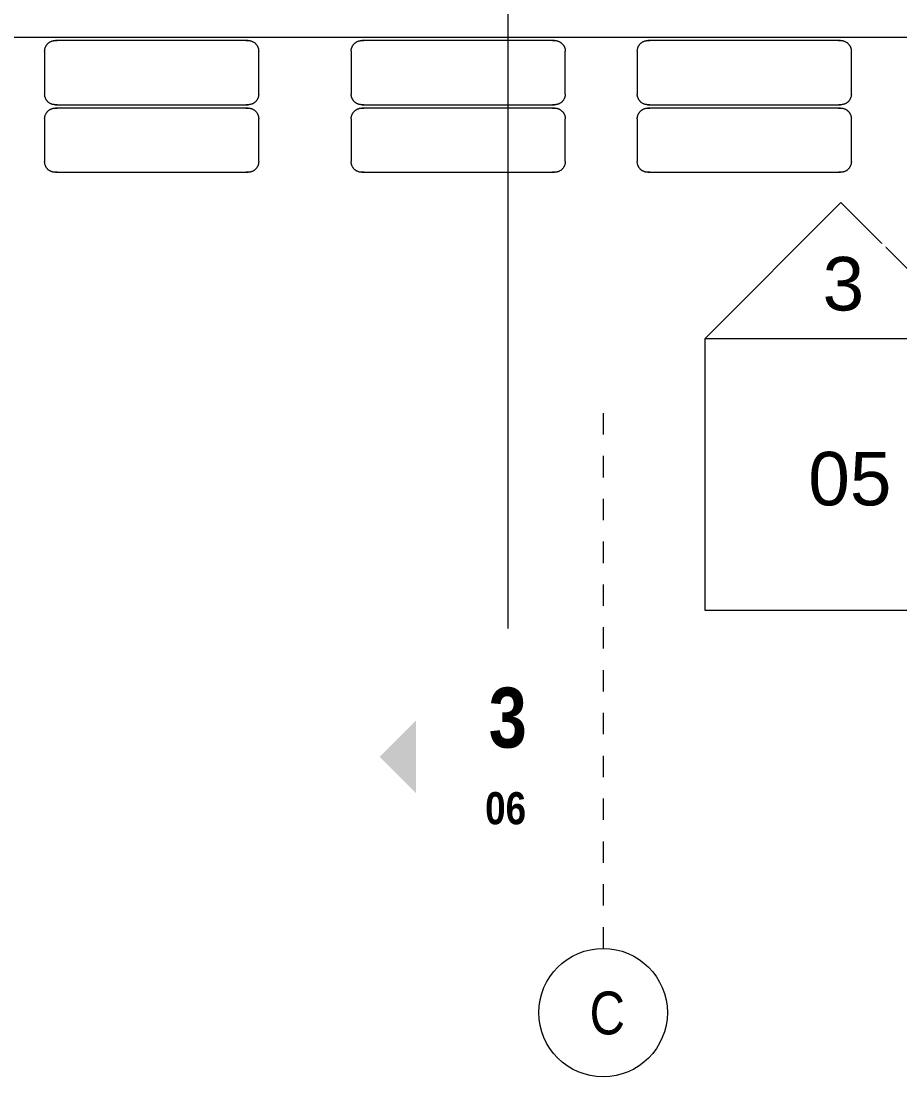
# Model space of a CAD drawing. Header units: metres. Extents: x -3 to 175, y -5 to 18.
# Drawn here: x 73.629 to 77.735, y -4.883 to 0.048 of the extents above; entities that cross this region are included whole.
import ezdxf

# ---------------------------------------------------------------- set-up
doc = ezdxf.new("R2010")
doc.units = ezdxf.units.M
doc.linetypes.add('Grid Line', pattern=[0.022225, 0.0127, -0.003175, 0.003175, -0.003175])
for name, color, linetype, lineweight in [('A-FLOR', 7, 'Continuous', 9), ('A-GENM', 7, 'Continuous', 9), ('G-ANNO-SYMB', 7, 'Continuous', 9), ('S-GRID', 7, 'Continuous', 9), ('S-GRID-IDEN', 7, 'Continuous', 9)]:
    doc.layers.add(name, color=color, linetype=linetype, lineweight=lineweight)
doc.styles.add('Arial', font='arial.ttf', dxfattribs={"height": 0.25})
doc.styles.add('Saira Condensed', font='SairaCondensed-Regular.ttf', dxfattribs={"height": 0.2})
doc.styles.add('Saira Condensed_B', font='', dxfattribs={"height": 0.15})
doc.styles.add('Saira Condensed_B_1', font='', dxfattribs={"height": 0.28})
doc.styles.get('Saira Condensed_B').set_extended_font_data('Saira Condensed', bold=True)
doc.styles.get('Saira Condensed_B_1').set_extended_font_data('Saira Condensed', bold=True)

# ---------------------------------------------------------------- blocks, each defined once
blk = doc.blocks.new('M_RVR_Neumatico - M_RVR_Neumatico-2622534-N-Cubierta 01')
at = {"layer": 'A-GENM'}
for p, q in [((-0.5, 0.1), (-0.5, -0.1)), ((0.5, -0.1), (0.5, 0.1))]:
    blk.add_line(p, q, dxfattribs=at)
at = {"layer": 'A-GENM', "flags": 128}
for points in [[(-0.5, 0.1), (-0.5, 0.102), (-0.4998, 0.104), (-0.4996, 0.106), (-0.4994, 0.108), (-0.499, 0.1099), (-0.4986, 0.1119), (-0.4981, 0.1138), (-0.4975, 0.1157), (-0.4968, 0.1176), (-0.4961, 0.1195), (-0.4952, 0.1213), (-0.4943, 0.1231), (-0.4934, 0.1248), (-0.4924, 0.1266), (-0.4913, 0.1282), (-0.4901, 0.1299), (-0.4889, 0.1314), (-0.4876, 0.133), (-0.4862, 0.1344), (-0.4848, 0.1359), (-0.4834, 0.1372), (-0.4819, 0.1385), (-0.4803, 0.1398), (-0.4787, 0.141), (-0.477, 0.1421), (-0.4753, 0.1431), (-0.4736, 0.1441), (-0.4718, 0.145), (-0.47, 0.1458), (-0.4681, 0.1466), (-0.4662, 0.1473), (-0.4643, 0.1479), (-0.4624, 0.1484), (-0.4605, 0.1489), (-0.4585, 0.1493), (-0.4565, 0.1496), (-0.4545, 0.1498), (-0.4525, 0.1499), (-0.4505, 0.15), (-0.45, 0.15)], [(-0.45, 0.15), (-0.4496, 0.15), (-0.4486, 0.15), (-0.4468, 0.15), (-0.4443, 0.15), (-0.441, 0.15)], [(0.45, 0.15), (0.4496, 0.15), (0.4486, 0.15), (0.4468, 0.15), (0.4443, 0.15), (0.441, 0.15), (0.4371, 0.15), (0.4325, 0.15), (0.4272, 0.15), (0.4212, 0.15), (0.4145, 0.15), (0.4071, 0.15), (0.3991, 0.15), (0.3905, 0.15), (0.3813, 0.15), (0.3714, 0.15), (0.3609, 0.15), (0.3499, 0.15), (0.3383, 0.15), (0.3262, 0.15), (0.3135, 0.15), (0.3004, 0.15), (0.2867, 0.15), (0.2726, 0.15), (0.2581, 0.15), (0.2431, 0.15), (0.2278, 0.15), (0.2121, 0.15), (0.1961, 0.15), (0.1797, 0.15), (0.1631, 0.15), (0.1462, 0.15), (0.129, 0.15), (0.1117, 0.15), (0.0942, 0.15), (0.0765, 0.15), (0.0587, 0.15), (0.0408, 0.15), (0.0228, 0.15), (0.0049, 0.15), (-0.0131, 0.15), (-0.0311, 0.15), (-0.049, 0.15), (-0.0669, 0.15), (-0.0846, 0.15), (-0.1022, 0.15), (-0.1197, 0.15), (-0.1369, 0.15), (-0.154, 0.15), (-0.1708, 0.15), (-0.1873, 0.15), (-0.2035, 0.15), (-0.2194, 0.15), (-0.2349, 0.15), (-0.2501, 0.15), (-0.2648, 0.15), (-0.2792, 0.15), (-0.2931, 0.15), (-0.3065, 0.15), (-0.3194, 0.15), (-0.3318, 0.15), (-0.3437, 0.15), (-0.3551, 0.15), (-0.3658, 0.15), (-0.376, 0.15), (-0.3856, 0.15), (-0.3946, 0.15), (-0.4029, 0.15), (-0.4106, 0.15), (-0.4176, 0.15), (-0.424, 0.15), (-0.4297, 0.15), (-0.4347, 0.15), (-0.439, 0.15), (-0.4426, 0.15), (-0.4455, 0.15), (-0.4477, 0.15), (-0.4491, 0.15), (-0.4499, 0.15), (-0.45, 0.15)], [(0.4406, 0.15), (0.4426, 0.15), (0.4455, 0.15), (0.4477, 0.15), (0.4491, 0.15), (0.4499, 0.15), (0.45, 0.15)], [(0.45, 0.15), (0.452, 0.15), (0.454, 0.1498), (0.456, 0.1496), (0.458, 0.1494), (0.4599, 0.149), (0.4619, 0.1486), (0.4638, 0.1481), (0.4657, 0.1475), (0.4676, 0.1468), (0.4695, 0.1461), (0.4713, 0.1452), (0.4731, 0.1443), (0.4748, 0.1434), (0.4766, 0.1424), (0.4782, 0.1413), (0.4799, 0.1401), (0.4814, 0.1389), (0.483, 0.1376), (0.4844, 0.1362), (0.4859, 0.1348), (0.4872, 0.1334), (0.4885, 0.1319), (0.4898, 0.1303), (0.491, 0.1287), (0.4921, 0.127), (0.4931, 0.1253), (0.4941, 0.1236), (0.495, 0.1218), (0.4958, 0.12), (0.4966, 0.1181), (0.4973, 0.1162), (0.4979, 0.1143), (0.4984, 0.1124), (0.4989, 0.1105), (0.4993, 0.1085), (0.4996, 0.1065), (0.4998, 0.1045), (0.4999, 0.1025), (0.5, 0.1005), (0.5, 0.1)], [(-0.45, -0.15), (-0.452, -0.15), (-0.454, -0.1498), (-0.456, -0.1496), (-0.458, -0.1494), (-0.4599, -0.149), (-0.4619, -0.1486), (-0.4638, -0.1481), (-0.4657, -0.1475), (-0.4676, -0.1468), (-0.4695, -0.1461), (-0.4713, -0.1452), (-0.4731, -0.1443), (-0.4748, -0.1434), (-0.4766, -0.1424), (-0.4782, -0.1413), (-0.4799, -0.1401), (-0.4814, -0.1389), (-0.483, -0.1376), (-0.4844, -0.1362), (-0.4859, -0.1348), (-0.4872, -0.1334), (-0.4885, -0.1319), (-0.4898, -0.1303), (-0.491, -0.1287), (-0.4921, -0.127), (-0.4931, -0.1253), (-0.4941, -0.1236), (-0.495, -0.1218), (-0.4958, -0.12), (-0.4966, -0.1181), (-0.4973, -0.1162), (-0.4979, -0.1143), (-0.4984, -0.1124), (-0.4989, -0.1105), (-0.4993, -0.1085), (-0.4996, -0.1065), (-0.4998, -0.1045), (-0.4999, -0.1025), (-0.5, -0.1005), (-0.5, -0.1)], [(0.5, -0.1), (0.5, -0.102), (0.4998, -0.104), (0.4996, -0.106), (0.4994, -0.108), (0.499, -0.1099), (0.4986, -0.1119), (0.4981, -0.1138), (0.4975, -0.1157), (0.4968, -0.1176), (0.4961, -0.1195), (0.4952, -0.1213), (0.4943, -0.1231), (0.4934, -0.1248), (0.4924, -0.1266), (0.4913, -0.1282), (0.4901, -0.1299), (0.4889, -0.1314), (0.4876, -0.133), (0.4862, -0.1344), (0.4848, -0.1359), (0.4834, -0.1372), (0.4819, -0.1385), (0.4803, -0.1398), (0.4787, -0.141), (0.477, -0.1421), (0.4753, -0.1431), (0.4736, -0.1441), (0.4718, -0.145), (0.47, -0.1458), (0.4681, -0.1466), (0.4662, -0.1473), (0.4643, -0.1479), (0.4624, -0.1484), (0.4605, -0.1489), (0.4585, -0.1493), (0.4565, -0.1496), (0.4545, -0.1498), (0.4525, -0.1499), (0.4505, -0.15), (0.45, -0.15)], [(-0.441, -0.15), (-0.4426, -0.15), (-0.4455, -0.15), (-0.4477, -0.15), (-0.4491, -0.15), (-0.4499, -0.15), (-0.45, -0.15)], [(-0.45, -0.15), (-0.4496, -0.15), (-0.4486, -0.15), (-0.4468, -0.15), (-0.4443, -0.15), (-0.441, -0.15), (-0.4371, -0.15), (-0.4325, -0.15), (-0.4272, -0.15), (-0.4212, -0.15), (-0.4145, -0.15), (-0.4071, -0.15), (-0.3991, -0.15), (-0.3905, -0.15), (-0.3813, -0.15), (-0.3714, -0.15), (-0.3609, -0.15), (-0.3499, -0.15), (-0.3383, -0.15), (-0.3262, -0.15), (-0.3135, -0.15), (-0.3004, -0.15), (-0.2867, -0.15), (-0.2726, -0.15), (-0.2581, -0.15), (-0.2431, -0.15), (-0.2278, -0.15), (-0.2121, -0.15), (-0.1961, -0.15), (-0.1797, -0.15), (-0.1631, -0.15), (-0.1462, -0.15), (-0.129, -0.15), (-0.1117, -0.15), (-0.0942, -0.15), (-0.0765, -0.15), (-0.0587, -0.15), (-0.0408, -0.15), (-0.0228, -0.15), (-0.0049, -0.15), (0.0131, -0.15), (0.0311, -0.15), (0.049, -0.15), (0.0669, -0.15), (0.0846, -0.15), (0.1022, -0.15), (0.1197, -0.15), (0.1369, -0.15), (0.154, -0.15), (0.1708, -0.15), (0.1873, -0.15), (0.2035, -0.15), (0.2194, -0.15), (0.2349, -0.15), (0.2501, -0.15), (0.2648, -0.15), (0.2792, -0.15), (0.2931, -0.15), (0.3065, -0.15), (0.3194, -0.15), (0.3318, -0.15), (0.3437, -0.15), (0.3551, -0.15), (0.3658, -0.15), (0.376, -0.15), (0.3856, -0.15), (0.3946, -0.15), (0.4029, -0.15), (0.4106, -0.15), (0.4176, -0.15), (0.424, -0.15), (0.4297, -0.15), (0.4347, -0.15), (0.439, -0.15), (0.4426, -0.15), (0.4455, -0.15), (0.4477, -0.15), (0.4491, -0.15), (0.4499, -0.15), (0.45, -0.15)], [(0.45, -0.15), (0.4496, -0.15), (0.4486, -0.15), (0.4468, -0.15), (0.4443, -0.15), (0.441, -0.15)]]:
    blk.add_lwpolyline(points, dxfattribs=at)
blk = doc.blocks.new('Grid - 3mm-1144979-N-Cubierta 01')
at = {"layer": 'S-GRID-IDEN', "color": 253, "true_color": 0xaaaaaa}
blk.add_circle((0, 0), 0.003, dxfattribs=at)
blk = doc.blocks.new('Elevation - Detail Number-1115207-N-Cubierta 01')
at = {"layer": 'G-ANNO-SYMB'}
for p, q in [((-0.00635, -0.00635), (-0.00635, 0.00635)), ((-0.00635, 0.00635), (0.00635, 0.00635)), ((0.00635, 0.00635), (0.00635, -0.00635)), ((0.00635, -0.00635), (-0.00635, -0.00635))]:
    blk.add_line(p, q, dxfattribs=at)
blk = doc.blocks.new('Elevation - Detail Number-1115155-N-Cubierta 01')
at = {"layer": 'G-ANNO-SYMB'}
for p, q in [((0, 0.00635), (-0.00635, 0)), ((0.00635, 0), (0, 0.00635)), ((-0.00635, 0), (0.00635, 0))]:
    blk.add_line(p, q, dxfattribs=at)
blk = doc.blocks.new('Section - Símbolo_Detalle_Plano-1146154-N-Cubierta 01')
at = {"layer": 'G-ANNO-SYMB', "true_color": 0x808080}
blk.add_hatch(color=8, dxfattribs=at).paths.add_polyline_path([(-0.004296, 0.004296), (-0.007704, 0.004296), (-0.006, 0.006)])

msp = doc.modelspace()

# ---------------------------------------------------------------- linework, layer by layer
at = {"layer": 'A-FLOR'}
msp.add_line((71.1402, -0.027), (88.3506, -0.027), dxfattribs=at)
at = {"layer": 'G-ANNO-SYMB', "lineweight": 18}
msp.add_line((75.904, -2.7881), (75.904, 3.0015), dxfattribs=at)
at = {"layer": 'S-GRID', "color": 254, "linetype": 'Grid Line', "true_color": 0xd4d4d4}
msp.add_line((76.3483, -1.7829), (76.3483, -4.2829), dxfattribs=at)

# ---------------------------------------------------------------- block references
at = {"layer": 'A-GENM'}
for p in [(74.2393, -0.1926), (75.6714, -0.1926), (77.0078, -0.1926), (74.2393, -0.5082), (75.6714, -0.5082), (77.0078, -0.5082)]:
    msp.add_blockref('M_RVR_Neumatico - M_RVR_Neumatico-2622534-N-Cubierta 01', p, dxfattribs=at)
at = {"layer": 'G-ANNO-SYMB', "xscale": 99.99999999999993, "yscale": 99.99999999999993, "zscale": 99.99999999999993}
for name, p in [('Elevation - Detail Number-1115155-N-Cubierta 01', (77.4594, -1.4346)), ('Elevation - Detail Number-1115207-N-Cubierta 01', (77.4594, -2.0696))]:
    msp.add_blockref(name, p, dxfattribs=at)
at = {"layer": 'G-ANNO-SYMB', "color": 8, "lineweight": 18, "true_color": 0x808080, "xscale": 99.99999999999993, "yscale": 99.99999999999993, "zscale": 99.99999999999993, "rotation": 89.99999999999972}
msp.add_blockref('Section - Símbolo_Detalle_Plano-1146154-N-Cubierta 01', (75.904, -2.7881), dxfattribs=at)
at = {"layer": 'S-GRID-IDEN', "color": 253, "true_color": 0xaaaaaa, "xscale": 99.99999999999993, "yscale": 99.99999999999993, "zscale": 99.99999999999993, "rotation": 180}
msp.add_blockref('Grid - 3mm-1144979-N-Cubierta 01', (76.3483, -4.5829), dxfattribs=at)

# ---------------------------------------------------------------- texts
at = {"layer": 'G-ANNO-SYMB', "insert": (75.8137, -3.0647), "char_height": 0.28, "width": 0.216456, "attachment_point": 1, "style": 'Saira Condensed_B_1'}
msp.add_mtext('\\fSaira Condensed|b1|i0|c0|p2|;3', dxfattribs=at)
at = {"layer": 'G-ANNO-SYMB', "color": 8, "true_color": 0x808080, "insert": (75.7972, -3.553), "char_height": 0.15, "width": 0.25654, "attachment_point": 1, "style": 'Saira Condensed_B', "bg_fill": 3, "box_fill_scale": 1.25, "bg_fill_color": 256, "bg_fill_true_color": 13158600, "bg_fill_transparency": 0}
msp.add_mtext('06', dxfattribs=at)
at = {"layer": 'S-GRID-IDEN', "color": 253, "true_color": 0xaaaaaa, "insert": (76.285, -4.4844), "char_height": 0.2, "width": 0.144304, "attachment_point": 1, "style": 'Saira Condensed'}
msp.add_mtext('C', dxfattribs=at)

# ---------------------------------------------------------------- next in the draw order: texts
at = {"layer": 'G-ANNO-SYMB', "char_height": 0.25, "attachment_point": 1, "style": 'Arial', "bg_fill": 3, "box_fill_scale": 1.25, "bg_fill_color": 256, "bg_fill_true_color": 13158600, "bg_fill_transparency": 0}
for s, insert, width in [('3', (77.3736, -1.0534), 0.232489), ('05', (77.3067, -1.9638), 0.464979)]:
    msp.add_mtext(s, dxfattribs=dict(at, insert=insert, width=width))

doc.saveas('drawing.dxf')
